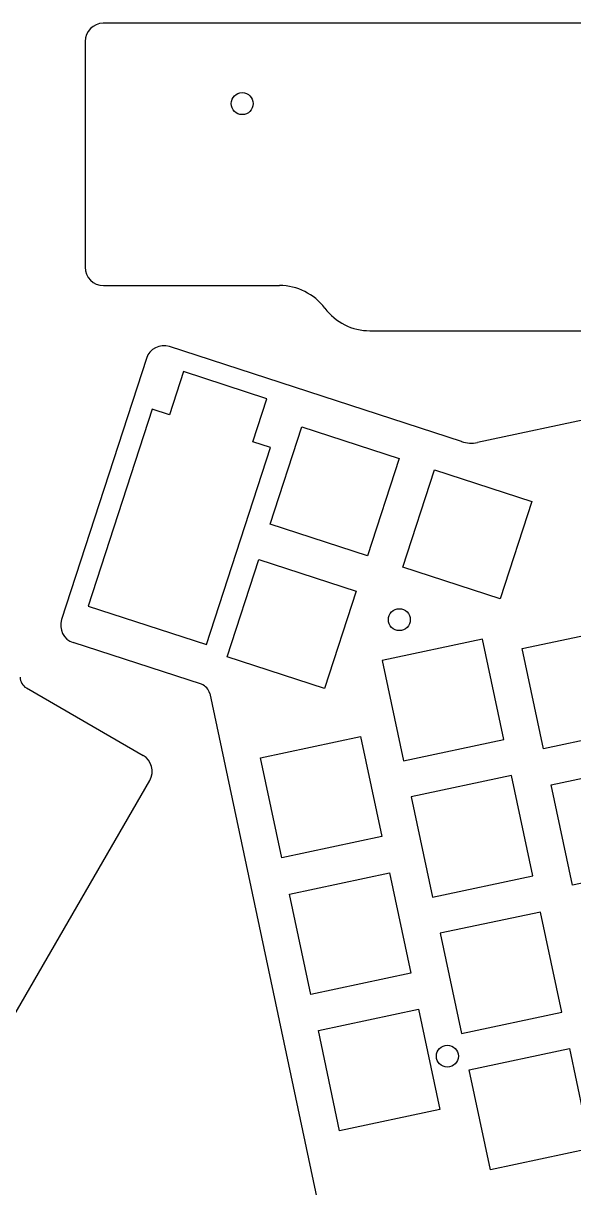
# Model space of a CAD drawing. Extents: x 3 to 317, y -362 to -54.
# Drawn here: x 141.6 to 216.8, y -213.2 to -54.2 of the extents above; entities that cross this region are included whole.
import ezdxf

# ---------------------------------------------------------------- set-up
doc = ezdxf.new("R2010")
doc.units = 0
doc.layers.add('Fusion006', color=7, linetype='CONTINUOUS')

msp = doc.modelspace()

# ---------------------------------------------------------------- linework, layer by layer
at = {"layer": 'Fusion006'}
for p, q in [((152.493, -54.18, -7), (152.493, -54.18, -9)), ((285.507, -54.18, -7), (152.493, -54.18, -7)), ((285.507, -54.18, -9), (152.493, -54.18, -9)), ((152.493, -54.18, -7), (152.493, -54.18, -9)), ((285.507, -54.18, -7), (152.493, -54.18, -7)), ((285.507, -54.18, -9), (152.493, -54.18, -9)), ((150, -56.6735, -7), (150, -56.6735, -9)), ((150, -56.6735, -7), (150, -56.6735, -9)), ((150, -56.6735, -7), (150, -87.5, -7)), ((150, -56.6735, -9), (150, -87.5, -9)), ((150, -56.6735, -7), (150, -87.5, -7)), ((150, -56.6735, -9), (150, -87.5, -9)), ((169.979, -65.1515, -7), (169.979, -65.1515, -9)), ((169.979, -65.1515, -7), (169.979, -65.1515, -9)), ((150, -87.5, -7), (150, -87.5, -9)), ((150, -87.5, -7), (150, -87.5, -9)), ((152.5, -90, -7), (152.5, -90, -9)), ((152.5, -90, -7), (152.5, -90, -9)), ((152.5, -90, -7), (176.581, -90, -7)), ((152.5, -90, -9), (176.581, -90, -9)), ((152.5, -90, -7), (176.581, -90, -7)), ((152.5, -90, -9), (176.581, -90, -9)), ((176.581, -90, -7), (176.581, -90, -9)), ((176.581, -90, -7), (176.581, -90, -9)), ((294.185, -92.1916, 3), (203.656, -111.434, 3)), ((294.185, -92.1916, 5), (203.656, -111.434, 5)), ((294.185, -92.1916, 3), (203.656, -111.434, 3)), ((294.185, -92.1916, 5), (203.656, -111.434, 5)), ((182.761, -93.09, -7), (182.761, -93.09, -9)), ((182.761, -93.09, -7), (182.761, -93.09, -9)), ((188.941, -96.18, -7), (188.941, -96.18, -9)), ((188.941, -96.18, -7), (188.941, -96.18, -9)), ((188.941, -96.18, -7), (228.023, -96.18, -7)), ((188.941, -96.18, -9), (228.023, -96.18, -9)), ((188.941, -96.18, -7), (228.023, -96.18, -7)), ((188.941, -96.18, -9), (228.023, -96.18, -9)), ((161.527, -98.3474, 3), (161.527, -98.3474, 5)), ((161.527, -98.3474, 3), (161.527, -98.3474, 5)), ((201.449, -111.319, 3), (161.527, -98.3474, 3)), ((201.449, -111.319, 5), (161.527, -98.3474, 5)), ((201.449, -111.319, 3), (161.527, -98.3474, 3)), ((201.449, -111.319, 5), (161.527, -98.3474, 5)), ((158.377, -99.9525, 3), (146.783, -135.636, 3)), ((158.377, -99.9525, 5), (146.783, -135.636, 5)), ((158.377, -99.9525, 3), (146.783, -135.636, 3)), ((158.377, -99.9525, 5), (146.783, -135.636, 5)), ((158.377, -99.9525, 3), (158.377, -99.9525, 5)), ((158.377, -99.9525, 3), (158.377, -99.9525, 5)), ((163.451, -101.757, 3), (161.535, -107.654, 3)), ((163.451, -101.757, 5), (161.535, -107.654, 5)), ((163.451, -101.757, 3), (161.535, -107.654, 3)), ((163.451, -101.757, 5), (161.535, -107.654, 5)), ((163.451, -101.757, 3), (163.451, -101.757, 5)), ((174.864, -105.466, 3), (163.451, -101.757, 3)), ((174.864, -105.466, 5), (163.451, -101.757, 5)), ((163.451, -101.757, 3), (163.451, -101.757, 5)), ((174.864, -105.466, 3), (163.451, -101.757, 3)), ((174.864, -105.466, 5), (163.451, -101.757, 5)), ((172.948, -111.362, 3), (174.864, -105.466, 3)), ((172.948, -111.362, 5), (174.864, -105.466, 5)), ((172.948, -111.362, 3), (174.864, -105.466, 3)), ((172.948, -111.362, 5), (174.864, -105.466, 5)), ((174.864, -105.466, 3), (174.864, -105.466, 5)), ((174.864, -105.466, 3), (174.864, -105.466, 5)), ((159.158, -106.881, 3), (150.413, -133.796, 3)), ((159.158, -106.881, 5), (150.413, -133.796, 5)), ((159.158, -106.881, 3), (150.413, -133.796, 3)), ((159.158, -106.881, 5), (150.413, -133.796, 5)), ((159.158, -106.881, 3), (159.158, -106.881, 5)), ((161.535, -107.654, 3), (159.158, -106.881, 3)), ((161.535, -107.654, 5), (159.158, -106.881, 5)), ((159.158, -106.881, 3), (159.158, -106.881, 5)), ((161.535, -107.654, 3), (159.158, -106.881, 3)), ((161.535, -107.654, 5), (159.158, -106.881, 5)), ((161.535, -107.654, 3), (161.535, -107.654, 5)), ((161.535, -107.654, 3), (161.535, -107.654, 5)), ((175.309, -122.609, 3), (179.635, -109.295, 3)), ((175.309, -122.609, 5), (179.635, -109.295, 5)), ((175.309, -122.609, 3), (179.635, -109.295, 3)), ((175.309, -122.609, 5), (179.635, -109.295, 5)), ((179.635, -109.295, 3), (179.635, -109.295, 5)), ((179.635, -109.295, 3), (179.635, -109.295, 5)), ((179.635, -109.295, 3), (192.95, -113.621, 3)), ((179.635, -109.295, 5), (192.95, -113.621, 5)), ((179.635, -109.295, 3), (192.95, -113.621, 3)), ((179.635, -109.295, 5), (192.95, -113.621, 5)), ((201.449, -111.319, 3), (201.449, -111.319, 5)), ((201.449, -111.319, 3), (201.449, -111.319, 5)), ((166.58, -139.05, 3), (175.325, -112.135, 3)), ((166.58, -139.05, 5), (175.325, -112.135, 5)), ((166.58, -139.05, 3), (175.325, -112.135, 3)), ((166.58, -139.05, 5), (175.325, -112.135, 5)), ((172.948, -111.362, 3), (172.948, -111.362, 5)), ((175.325, -112.135, 3), (172.948, -111.362, 3)), ((175.325, -112.135, 5), (172.948, -111.362, 5)), ((172.948, -111.362, 3), (172.948, -111.362, 5)), ((175.325, -112.135, 3), (172.948, -111.362, 3)), ((175.325, -112.135, 5), (172.948, -111.362, 5)), ((175.325, -112.135, 3), (175.325, -112.135, 5)), ((175.325, -112.135, 3), (175.325, -112.135, 5)), ((203.656, -111.434, 3), (203.656, -111.434, 5)), ((203.656, -111.434, 3), (203.656, -111.434, 5)), ((192.95, -113.621, 3), (188.623, -126.936, 3)), ((192.95, -113.621, 5), (188.623, -126.936, 5)), ((192.95, -113.621, 3), (188.623, -126.936, 3)), ((192.95, -113.621, 5), (188.623, -126.936, 5)), ((192.95, -113.621, 3), (192.95, -113.621, 5)), ((192.95, -113.621, 3), (192.95, -113.621, 5)), ((193.427, -128.496, 3), (197.753, -115.182, 3)), ((193.427, -128.496, 5), (197.753, -115.182, 5)), ((193.427, -128.496, 3), (197.753, -115.182, 3)), ((193.427, -128.496, 5), (197.753, -115.182, 5)), ((197.753, -115.182, 3), (197.753, -115.182, 5)), ((197.753, -115.182, 3), (197.753, -115.182, 5)), ((197.753, -115.182, 3), (211.068, -119.508, 3)), ((197.753, -115.182, 5), (211.068, -119.508, 5)), ((197.753, -115.182, 3), (211.068, -119.508, 3)), ((197.753, -115.182, 5), (211.068, -119.508, 5)), ((211.068, -119.508, 3), (206.741, -132.823, 3)), ((211.068, -119.508, 5), (206.741, -132.823, 5)), ((211.068, -119.508, 3), (206.741, -132.823, 3)), ((211.068, -119.508, 5), (206.741, -132.823, 5)), ((211.068, -119.508, 3), (211.068, -119.508, 5)), ((211.068, -119.508, 3), (211.068, -119.508, 5)), ((175.309, -122.609, 3), (175.309, -122.609, 5)), ((188.623, -126.936, 3), (175.309, -122.609, 3)), ((188.623, -126.936, 5), (175.309, -122.609, 5)), ((175.309, -122.609, 3), (175.309, -122.609, 5)), ((188.623, -126.936, 3), (175.309, -122.609, 3)), ((188.623, -126.936, 5), (175.309, -122.609, 5)), ((188.623, -126.936, 3), (188.623, -126.936, 5)), ((188.623, -126.936, 3), (188.623, -126.936, 5)), ((169.422, -140.727, 3), (173.748, -127.413, 3)), ((169.422, -140.727, 5), (173.748, -127.413, 5)), ((169.422, -140.727, 3), (173.748, -127.413, 3)), ((169.422, -140.727, 5), (173.748, -127.413, 5)), ((173.748, -127.413, 3), (173.748, -127.413, 5)), ((173.748, -127.413, 3), (173.748, -127.413, 5)), ((173.748, -127.413, 3), (187.063, -131.739, 3)), ((173.748, -127.413, 5), (187.063, -131.739, 5)), ((173.748, -127.413, 3), (187.063, -131.739, 3)), ((173.748, -127.413, 5), (187.063, -131.739, 5)), ((193.427, -128.496, 3), (193.427, -128.496, 5)), ((193.427, -128.496, 3), (193.427, -128.496, 5)), ((206.741, -132.823, 3), (193.427, -128.496, 3)), ((206.741, -132.823, 5), (193.427, -128.496, 5)), ((206.741, -132.823, 3), (193.427, -128.496, 3)), ((206.741, -132.823, 5), (193.427, -128.496, 5)), ((187.063, -131.739, 3), (182.737, -145.054, 3)), ((187.063, -131.739, 5), (182.737, -145.054, 5)), ((187.063, -131.739, 3), (182.737, -145.054, 3)), ((187.063, -131.739, 5), (182.737, -145.054, 5)), ((187.063, -131.739, 3), (187.063, -131.739, 5)), ((187.063, -131.739, 3), (187.063, -131.739, 5)), ((206.741, -132.823, 3), (206.741, -132.823, 5)), ((206.741, -132.823, 3), (206.741, -132.823, 5)), ((150.413, -133.796, 3), (150.413, -133.796, 5)), ((150.413, -133.796, 3), (150.413, -133.796, 5)), ((150.413, -133.796, 3), (166.58, -139.05, 3)), ((150.413, -133.796, 5), (166.58, -139.05, 5)), ((150.413, -133.796, 3), (166.58, -139.05, 3)), ((150.413, -133.796, 5), (166.58, -139.05, 5)), ((146.783, -135.636, 3), (146.783, -135.636, 5)), ((146.783, -135.636, 3), (146.783, -135.636, 5)), ((191.489, -135.961, 3), (191.489, -135.961, 5)), ((191.489, -135.961, 3), (191.489, -135.961, 5)), ((209.75, -139.595, 3), (223.444, -136.684, 3)), ((209.75, -139.595, 5), (223.444, -136.684, 5)), ((209.75, -139.595, 3), (223.444, -136.684, 3)), ((209.75, -139.595, 5), (223.444, -136.684, 5)), ((204.315, -138.316, 3), (190.621, -141.227, 3)), ((204.315, -138.316, 5), (190.621, -141.227, 5)), ((204.315, -138.316, 3), (190.621, -141.227, 3)), ((204.315, -138.316, 5), (190.621, -141.227, 5)), ((204.315, -138.316, 3), (204.315, -138.316, 5)), ((207.226, -152.01, 3), (204.315, -138.316, 3)), ((207.226, -152.01, 5), (204.315, -138.316, 5)), ((204.315, -138.316, 3), (204.315, -138.316, 5)), ((207.226, -152.01, 3), (204.315, -138.316, 3)), ((207.226, -152.01, 5), (204.315, -138.316, 5)), ((148.388, -138.786, 3), (148.388, -138.786, 5)), ((165.903, -144.477, 3), (148.388, -138.786, 3)), ((165.903, -144.477, 5), (148.388, -138.786, 5)), ((148.388, -138.786, 3), (148.388, -138.786, 5)), ((165.903, -144.477, 3), (148.388, -138.786, 3)), ((165.903, -144.477, 5), (148.388, -138.786, 5)), ((166.58, -139.05, 3), (166.58, -139.05, 5)), ((166.58, -139.05, 3), (166.58, -139.05, 5)), ((209.75, -139.595, 3), (209.75, -139.595, 5)), ((209.75, -139.595, 3), (209.75, -139.595, 5)), ((212.661, -153.289, 3), (209.75, -139.595, 3)), ((212.661, -153.289, 5), (209.75, -139.595, 5)), ((212.661, -153.289, 3), (209.75, -139.595, 3)), ((212.661, -153.289, 5), (209.75, -139.595, 5)), ((169.422, -140.727, 3), (169.422, -140.727, 5)), ((182.737, -145.054, 3), (169.422, -140.727, 3)), ((182.737, -145.054, 5), (169.422, -140.727, 5)), ((169.422, -140.727, 3), (169.422, -140.727, 5)), ((182.737, -145.054, 3), (169.422, -140.727, 3)), ((182.737, -145.054, 5), (169.422, -140.727, 5)), ((190.621, -141.227, 3), (190.621, -141.227, 5)), ((190.621, -141.227, 3), (193.532, -154.921, 3)), ((190.621, -141.227, 5), (193.532, -154.921, 5)), ((190.621, -141.227, 3), (190.621, -141.227, 5)), ((190.621, -141.227, 3), (193.532, -154.921, 3)), ((190.621, -141.227, 5), (193.532, -154.921, 5)), ((165.903, -144.477, 3), (165.903, -144.477, 5)), ((165.903, -144.477, 3), (165.903, -144.477, 5)), ((141.974, -144.98, -5), (141.974, -144.98, -7)), ((141.974, -144.98, -5), (141.974, -144.98, -7)), ((141.974, -144.98, -5), (157.923, -154.188, -5)), ((141.974, -144.98, -7), (157.923, -154.188, -7)), ((141.974, -144.98, -5), (157.923, -154.188, -5)), ((141.974, -144.98, -7), (157.923, -154.188, -7)), ((167.04, -145.741, 3), (167.04, -145.741, 5)), ((167.04, -145.741, 3), (183.165, -221.602, 3)), ((167.04, -145.741, 5), (183.165, -221.602, 5)), ((167.04, -145.741, 3), (167.04, -145.741, 5)), ((167.04, -145.741, 3), (183.165, -221.602, 3)), ((167.04, -145.741, 5), (183.165, -221.602, 5)), ((182.737, -145.054, 3), (182.737, -145.054, 5)), ((182.737, -145.054, 3), (182.737, -145.054, 5)), ((226.355, -150.378, 3), (212.661, -153.289, 3)), ((226.355, -150.378, 5), (212.661, -153.289, 5)), ((226.355, -150.378, 3), (212.661, -153.289, 3)), ((226.355, -150.378, 5), (212.661, -153.289, 5)), ((173.968, -154.504, 3), (187.662, -151.593, 3)), ((173.968, -154.504, 5), (187.662, -151.593, 5)), ((173.968, -154.504, 3), (187.662, -151.593, 3)), ((173.968, -154.504, 5), (187.662, -151.593, 5)), ((187.662, -151.593, 3), (187.662, -151.593, 5)), ((187.662, -151.593, 3), (187.662, -151.593, 5)), ((187.662, -151.593, 3), (190.573, -165.287, 3)), ((187.662, -151.593, 5), (190.573, -165.287, 5)), ((187.662, -151.593, 3), (190.573, -165.287, 3)), ((187.662, -151.593, 5), (190.573, -165.287, 5)), ((193.532, -154.921, 3), (207.226, -152.01, 3)), ((193.532, -154.921, 5), (207.226, -152.01, 5)), ((193.532, -154.921, 3), (207.226, -152.01, 3)), ((193.532, -154.921, 5), (207.226, -152.01, 5)), ((207.226, -152.01, 3), (207.226, -152.01, 5)), ((207.226, -152.01, 3), (207.226, -152.01, 5)), ((157.923, -154.188, -5), (157.923, -154.188, -7)), ((157.923, -154.188, -5), (157.923, -154.188, -7)), ((212.661, -153.289, 3), (212.661, -153.289, 5)), ((212.661, -153.289, 3), (212.661, -153.289, 5)), ((173.968, -154.504, 3), (173.968, -154.504, 5)), ((173.968, -154.504, 3), (173.968, -154.504, 5)), ((176.879, -168.198, 3), (173.968, -154.504, 3)), ((176.879, -168.198, 5), (173.968, -154.504, 5)), ((176.879, -168.198, 3), (173.968, -154.504, 3)), ((176.879, -168.198, 5), (173.968, -154.504, 5)), ((193.532, -154.921, 3), (193.532, -154.921, 5)), ((193.532, -154.921, 3), (193.532, -154.921, 5)), ((213.711, -158.229, 3), (227.405, -155.318, 3)), ((213.711, -158.229, 5), (227.405, -155.318, 5)), ((213.711, -158.229, 3), (227.405, -155.318, 3)), ((213.711, -158.229, 5), (227.405, -155.318, 5)), ((208.276, -156.949, 3), (194.582, -159.86, 3)), ((208.276, -156.949, 5), (194.582, -159.86, 5)), ((208.276, -156.949, 3), (194.582, -159.86, 3)), ((208.276, -156.949, 5), (194.582, -159.86, 5)), ((208.276, -156.949, 3), (208.276, -156.949, 5)), ((211.187, -170.644, 3), (208.276, -156.949, 3)), ((211.187, -170.644, 5), (208.276, -156.949, 5)), ((208.276, -156.949, 3), (208.276, -156.949, 5)), ((211.187, -170.644, 3), (208.276, -156.949, 3)), ((211.187, -170.644, 5), (208.276, -156.949, 5)), ((140.078, -190.097, -5), (158.838, -157.603, -5)), ((140.078, -190.097, -7), (158.838, -157.603, -7)), ((140.078, -190.097, -5), (158.838, -157.603, -5)), ((140.078, -190.097, -7), (158.838, -157.603, -7)), ((158.838, -157.603, -5), (158.838, -157.603, -7)), ((158.838, -157.603, -5), (158.838, -157.603, -7)), ((213.711, -158.229, 3), (213.711, -158.229, 5)), ((216.621, -171.923, 3), (213.711, -158.229, 3)), ((216.621, -171.923, 5), (213.711, -158.229, 5)), ((213.711, -158.229, 3), (213.711, -158.229, 5)), ((216.621, -171.923, 3), (213.711, -158.229, 3)), ((216.621, -171.923, 5), (213.711, -158.229, 5)), ((194.582, -159.86, 3), (194.582, -159.86, 5)), ((194.582, -159.86, 3), (197.493, -173.554, 3)), ((194.582, -159.86, 5), (197.493, -173.554, 5)), ((194.582, -159.86, 3), (194.582, -159.86, 5)), ((194.582, -159.86, 3), (197.493, -173.554, 3)), ((194.582, -159.86, 5), (197.493, -173.554, 5)), ((190.573, -165.287, 3), (176.879, -168.198, 3)), ((190.573, -165.287, 5), (176.879, -168.198, 5)), ((190.573, -165.287, 3), (176.879, -168.198, 3)), ((190.573, -165.287, 5), (176.879, -168.198, 5)), ((190.573, -165.287, 3), (190.573, -165.287, 5)), ((190.573, -165.287, 3), (190.573, -165.287, 5)), ((176.879, -168.198, 3), (176.879, -168.198, 5)), ((176.879, -168.198, 3), (176.879, -168.198, 5)), ((230.316, -169.012, 3), (216.621, -171.923, 3)), ((230.316, -169.012, 5), (216.621, -171.923, 5)), ((230.316, -169.012, 3), (216.621, -171.923, 3)), ((230.316, -169.012, 5), (216.621, -171.923, 5)), ((177.929, -173.138, 3), (191.623, -170.227, 3)), ((177.929, -173.138, 5), (191.623, -170.227, 5)), ((177.929, -173.138, 3), (191.623, -170.227, 3)), ((177.929, -173.138, 5), (191.623, -170.227, 5)), ((191.623, -170.227, 3), (191.623, -170.227, 5)), ((191.623, -170.227, 3), (191.623, -170.227, 5)), ((191.623, -170.227, 3), (194.533, -183.921, 3)), ((191.623, -170.227, 5), (194.533, -183.921, 5)), ((191.623, -170.227, 3), (194.533, -183.921, 3)), ((191.623, -170.227, 5), (194.533, -183.921, 5)), ((197.493, -173.554, 3), (211.187, -170.644, 3)), ((197.493, -173.554, 5), (211.187, -170.644, 5)), ((197.493, -173.554, 3), (211.187, -170.644, 3)), ((197.493, -173.554, 5), (211.187, -170.644, 5)), ((211.187, -170.644, 3), (211.187, -170.644, 5)), ((211.187, -170.644, 3), (211.187, -170.644, 5)), ((177.929, -173.138, 3), (177.929, -173.138, 5)), ((177.929, -173.138, 3), (177.929, -173.138, 5)), ((180.839, -186.832, 3), (177.929, -173.138, 3)), ((180.839, -186.832, 5), (177.929, -173.138, 5)), ((180.839, -186.832, 3), (177.929, -173.138, 3)), ((180.839, -186.832, 5), (177.929, -173.138, 5)), ((216.621, -171.923, 3), (216.621, -171.923, 5)), ((216.621, -171.923, 3), (216.621, -171.923, 5)), ((197.493, -173.554, 3), (197.493, -173.554, 5)), ((197.493, -173.554, 3), (197.493, -173.554, 5)), ((212.237, -175.583, 3), (198.543, -178.494, 3)), ((212.237, -175.583, 5), (198.543, -178.494, 5)), ((212.237, -175.583, 3), (198.543, -178.494, 3)), ((212.237, -175.583, 5), (198.543, -178.494, 5)), ((212.237, -175.583, 3), (212.237, -175.583, 5)), ((215.147, -189.277, 3), (212.237, -175.583, 3)), ((215.147, -189.277, 5), (212.237, -175.583, 5)), ((212.237, -175.583, 3), (212.237, -175.583, 5)), ((215.147, -189.277, 3), (212.237, -175.583, 3)), ((215.147, -189.277, 5), (212.237, -175.583, 5)), ((198.543, -178.494, 3), (198.543, -178.494, 5)), ((198.543, -178.494, 3), (201.453, -192.188, 3)), ((198.543, -178.494, 5), (201.453, -192.188, 5)), ((198.543, -178.494, 3), (198.543, -178.494, 5)), ((198.543, -178.494, 3), (201.453, -192.188, 3)), ((198.543, -178.494, 5), (201.453, -192.188, 5)), ((194.533, -183.921, 3), (180.839, -186.832, 3)), ((194.533, -183.921, 5), (180.839, -186.832, 5)), ((194.533, -183.921, 3), (180.839, -186.832, 3)), ((194.533, -183.921, 5), (180.839, -186.832, 5)), ((194.533, -183.921, 3), (194.533, -183.921, 5)), ((194.533, -183.921, 3), (194.533, -183.921, 5)), ((180.839, -186.832, 3), (180.839, -186.832, 5)), ((180.839, -186.832, 3), (180.839, -186.832, 5)), ((181.889, -191.772, 3), (195.583, -188.861, 3)), ((181.889, -191.772, 5), (195.583, -188.861, 5)), ((181.889, -191.772, 3), (195.583, -188.861, 3)), ((181.889, -191.772, 5), (195.583, -188.861, 5)), ((195.583, -188.861, 3), (195.583, -188.861, 5)), ((195.583, -188.861, 3), (195.583, -188.861, 5)), ((195.583, -188.861, 3), (198.494, -202.555, 3)), ((195.583, -188.861, 5), (198.494, -202.555, 5)), ((195.583, -188.861, 3), (198.494, -202.555, 3)), ((195.583, -188.861, 5), (198.494, -202.555, 5)), ((201.453, -192.188, 3), (215.147, -189.277, 3)), ((201.453, -192.188, 5), (215.147, -189.277, 5)), ((201.453, -192.188, 3), (215.147, -189.277, 3)), ((201.453, -192.188, 5), (215.147, -189.277, 5)), ((215.147, -189.277, 3), (215.147, -189.277, 5)), ((215.147, -189.277, 3), (215.147, -189.277, 5)), ((181.889, -191.772, 3), (181.889, -191.772, 5)), ((184.8, -205.466, 3), (181.889, -191.772, 3)), ((184.8, -205.466, 5), (181.889, -191.772, 5)), ((181.889, -191.772, 3), (181.889, -191.772, 5)), ((184.8, -205.466, 3), (181.889, -191.772, 3)), ((184.8, -205.466, 5), (181.889, -191.772, 5)), ((201.453, -192.188, 3), (201.453, -192.188, 5)), ((201.453, -192.188, 3), (201.453, -192.188, 5)), ((198.061, -195.588, 3), (198.061, -195.588, 5)), ((198.061, -195.588, 3), (198.061, -195.588, 5)), ((202.503, -197.128, 3), (216.197, -194.217, 3)), ((202.503, -197.128, 5), (216.197, -194.217, 5)), ((202.503, -197.128, 3), (216.197, -194.217, 3)), ((202.503, -197.128, 5), (216.197, -194.217, 5)), ((216.197, -194.217, 3), (216.197, -194.217, 5)), ((216.197, -194.217, 3), (219.108, -207.911, 3)), ((216.197, -194.217, 5), (219.108, -207.911, 5)), ((216.197, -194.217, 3), (216.197, -194.217, 5)), ((216.197, -194.217, 3), (219.108, -207.911, 3)), ((216.197, -194.217, 5), (219.108, -207.911, 5)), ((202.503, -197.128, 3), (202.503, -197.128, 5)), ((205.414, -210.822, 3), (202.503, -197.128, 3)), ((205.414, -210.822, 5), (202.503, -197.128, 5)), ((202.503, -197.128, 3), (202.503, -197.128, 5)), ((205.414, -210.822, 3), (202.503, -197.128, 3)), ((205.414, -210.822, 5), (202.503, -197.128, 5)), ((198.494, -202.555, 3), (184.8, -205.466, 3)), ((198.494, -202.555, 5), (184.8, -205.466, 5)), ((198.494, -202.555, 3), (184.8, -205.466, 3)), ((198.494, -202.555, 5), (184.8, -205.466, 5)), ((198.494, -202.555, 3), (198.494, -202.555, 5)), ((198.494, -202.555, 3), (198.494, -202.555, 5)), ((184.8, -205.466, 3), (184.8, -205.466, 5)), ((184.8, -205.466, 3), (184.8, -205.466, 5)), ((219.108, -207.911, 3), (205.414, -210.822, 3)), ((219.108, -207.911, 5), (205.414, -210.822, 5)), ((219.108, -207.911, 3), (205.414, -210.822, 3)), ((219.108, -207.911, 5), (205.414, -210.822, 5)), ((205.414, -210.822, 3), (205.414, -210.822, 5)), ((205.414, -210.822, 3), (205.414, -210.822, 5))]:
    msp.add_line(p, q, dxfattribs=at)
for centre in [(171.479, -65.1515), (171.479, -65.1515), (171.479, -65.1515), (171.479, -65.1515), (192.957, -135.649), (192.957, -135.649), (192.957, -135.649), (192.957, -135.649), (199.528, -195.276), (199.528, -195.276), (199.528, -195.276), (199.528, -195.276)]:
    msp.add_circle(centre, 1.5, dxfattribs=at)
for centre, radius, start, end in [((152.493, -56.6735, -7), 2.4935, 90, -180), ((152.493, -56.6735, -9), 2.4935, 90, -180), ((152.493, -56.6735, -7), 2.4935, 90, -180), ((152.493, -56.6735, -9), 2.4935, 90, -180), ((152.5, -87.5, -7), 2.5, -180, -90), ((152.5, -87.5, -9), 2.5, -180, -90), ((152.5, -87.5, -7), 2.5, -180, -90), ((152.5, -87.5, -9), 2.5, -180, -90), ((176.581, -97.725, -7), 7.725, 36.8699, 90), ((176.581, -97.725, -9), 7.725, 36.8699, 90), ((176.581, -97.725, -7), 7.725, 36.8699, 90), ((176.581, -97.725, -9), 7.725, 36.8699, 90), ((188.941, -88.455, -7), 7.725, -143.13, -90), ((188.941, -88.455, -9), 7.725, -143.13, -90), ((188.941, -88.455, -7), 7.725, -143.13, -90), ((188.941, -88.455, -9), 7.725, -143.13, -90), ((160.755, -100.725, 3), 2.5, 72, 162), ((160.755, -100.725, 5), 2.5, 72, 162), ((160.755, -100.725, 3), 2.5, 72, 162), ((160.755, -100.725, 5), 2.5, 72, 162), ((202.768, -107.258, 3), 4.27, -108, -78), ((202.768, -107.258, 5), 4.27, -108, -78), ((202.768, -107.258, 3), 4.27, -108, -78), ((202.768, -107.258, 5), 4.27, -108, -78), ((149.16, -136.409, 3), 2.5, 162, -108), ((149.16, -136.409, 5), 2.5, 162, -108), ((149.16, -136.409, 3), 2.5, 162, -108), ((149.16, -136.409, 5), 2.5, 162, -108), ((142.824, -143.508, -5), 1.7, -180, -120), ((142.824, -143.508, -7), 1.7, -180, -120), ((142.824, -143.508, -5), 1.7, -180, -120), ((142.824, -143.508, -7), 1.7, -180, -120), ((165.378, -146.094, 3), 1.7, 12, 72), ((165.378, -146.094, 5), 1.7, 12, 72), ((165.378, -146.094, 3), 1.7, 12, 72), ((165.378, -146.094, 5), 1.7, 12, 72), ((156.673, -156.353, -5), 2.5, -30, 60), ((156.673, -156.353, -7), 2.5, -30, 60), ((156.673, -156.353, -5), 2.5, -30, 60), ((156.673, -156.353, -7), 2.5, -30, 60)]:
    msp.add_arc(centre, radius, start, end, dxfattribs=at)

doc.saveas('drawing.dxf')
